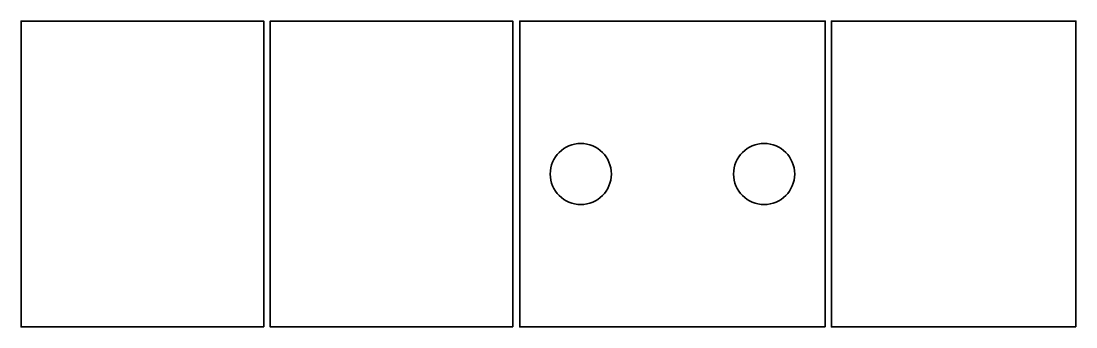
# Model space of a CAD drawing. Header units: centimetres. Extents: x -269 to -97, y 212 to 262.
import ezdxf

# ---------------------------------------------------------------- set-up
doc = ezdxf.new("R2010")
doc.units = ezdxf.units.CM
doc.header["$MEASUREMENT"] = 0
doc.layers.add('Layer 1', color=7, linetype='Continuous')

msp = doc.modelspace()

# ---------------------------------------------------------------- linework, layer by layer
at = {"layer": 'Layer 1', "color": 179, "lineweight": 35, "true_color": 0x231f20}
for points in [[(-229.56, 212.34), (-269.26, 212.34), (-269.26, 262.34), (-229.56, 262.34), (-229.56, 212.34)], [(-188.79, 212.34), (-228.49, 212.34), (-228.49, 262.34), (-188.79, 262.34), (-188.79, 212.34)], [(-137.66, 212.34), (-187.66, 212.34), (-187.66, 262.34), (-137.66, 262.34), (-137.66, 212.34)], [(-96.64, 212.34), (-136.64, 212.34), (-136.64, 262.34), (-96.64, 262.34), (-96.64, 212.34)]]:
    msp.add_lwpolyline(points, dxfattribs=at)
for points in [[(-172.66, 237.34), (-172.66, 234.58), (-174.9, 232.34), (-177.66, 232.34), (-180.42, 232.34), (-182.66, 234.58), (-182.66, 237.34), (-182.66, 240.1), (-180.42, 242.34), (-177.66, 242.34), (-174.9, 242.34), (-172.66, 240.1), (-172.66, 237.34)], [(-142.66, 237.34), (-142.66, 234.58), (-144.9, 232.34), (-147.66, 232.34), (-150.42, 232.34), (-152.66, 234.58), (-152.66, 237.34), (-152.66, 240.1), (-150.42, 242.34), (-147.66, 242.34), (-144.9, 242.34), (-142.66, 240.1), (-142.66, 237.34)]]:
    msp.add_open_spline(points, degree=3, knots=[0, 0, 0, 0, 1, 1, 1, 2, 2, 2, 3, 3, 3, 4, 4, 4, 4], dxfattribs=at)

doc.saveas('drawing.dxf')
